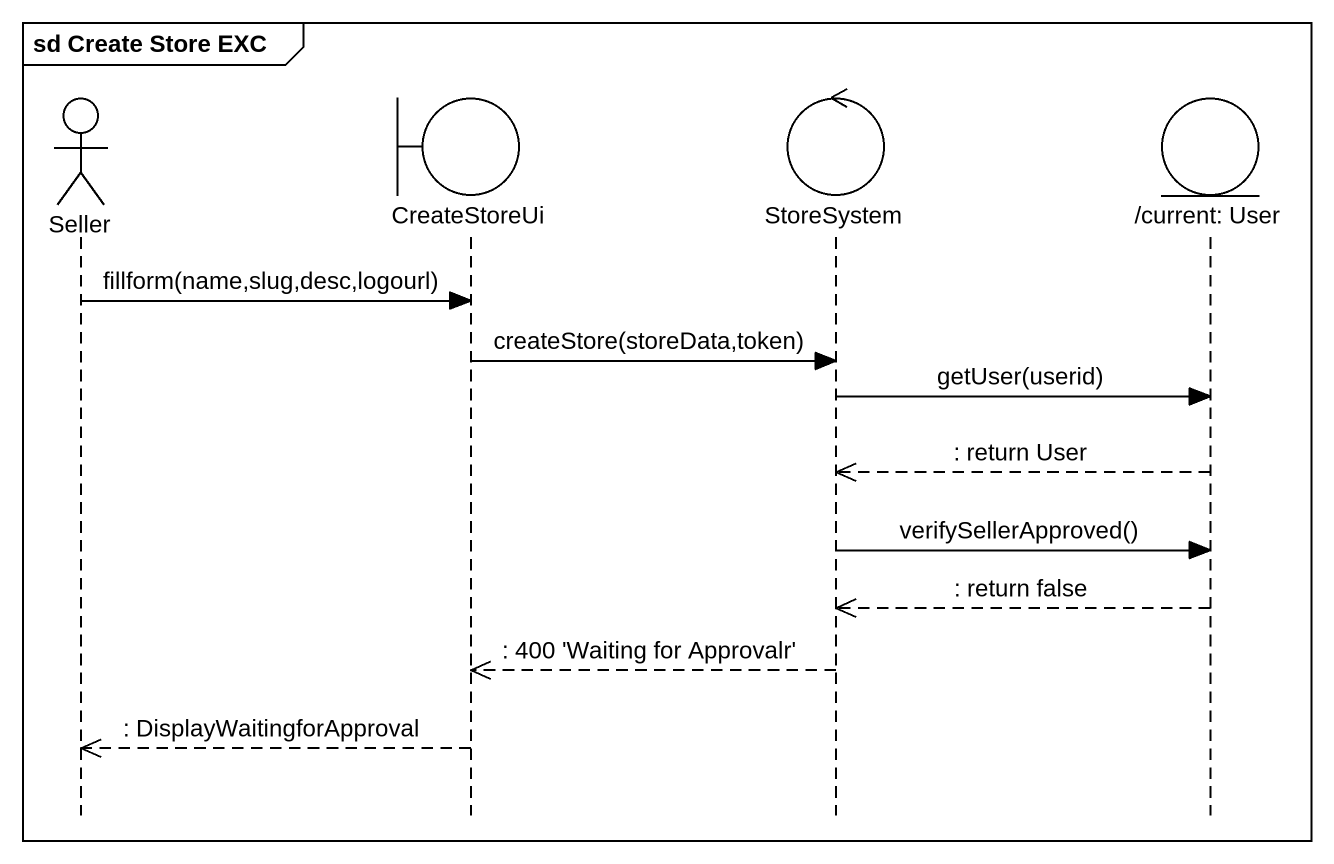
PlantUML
@startuml
mainframe sd Create Store EXC
hide footbox
actor Seller
boundary CreateStoreUi
control StoreSystem
entity "/current: User" as current_User

Seller -> CreateStoreUi : fillform(name,slug,desc,logourl)
CreateStoreUi -> StoreSystem : createStore(storeData,token)
StoreSystem -> current_User : getUser(userid)
current_User -->> StoreSystem : : return User
StoreSystem -> current_User : verifySellerApproved()
current_User -->> StoreSystem : : return false
StoreSystem -->> CreateStoreUi : : 400 'Waiting for Approvalr'
CreateStoreUi -->> Seller : : DisplayWaitingforApproval
@enduml
